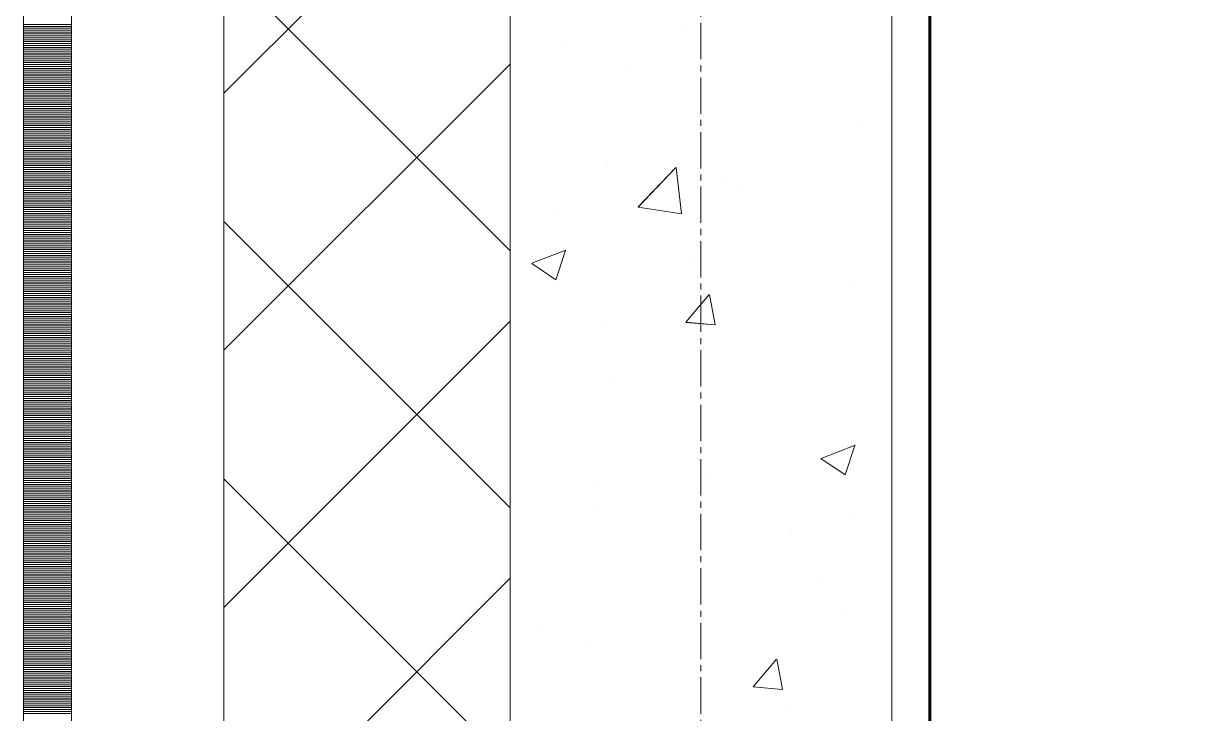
# Model space of a CAD drawing. Header units: millimetres. Extents: x 470010 to 1231400, y -134005 to 421770.
# Drawn here: x 672519 to 673138, y -65447 to -65086 of the extents above; entities that cross this region are included whole.
import ezdxf
from ezdxf.enums import TextEntityAlignment as Align

# ---------------------------------------------------------------- set-up
doc = ezdxf.new("R2010")
doc.units = ezdxf.units.MM
doc.linetypes.add('CENTER2', pattern=[28.575, 19.05, -3.175, 3.175, -3.175])
doc.linetypes.add('DASHED', pattern=[19.05, 12.7, -6.35])
doc.layers.get('Defpoints').update_dxf_attribs({"color": 140})
for name, color, linetype, lineweight in [('0) шп потолок', 3, 'Continuous', 60), ('АР_Стены ПЕНОблок', 52, 'Continuous', 20), ('АР_Тонкая', 254, 'Continuous', 5), ('АР_Утеплитель', 31, 'Continuous', 0), ('АР_Штриховка', 8, 'Continuous', 0)]:
    doc.layers.add(name, color=color, linetype=linetype, lineweight=lineweight)
doc.layers.add('АР_Делит', color=120, linetype='Continuous', lineweight=0, plot=False)
doc.layers.add('РД_Оси_100', color=7, linetype='Continuous', lineweight=0, true_color=0x525252)
doc.styles.add('style1', font='ARIALN.TTF')

# ---------------------------------------------------------------- blocks, each defined once
blk = doc.blocks.new('СОШ_2200_АР_ОСИ_М100_28.05.24')
at = {"layer": 'АР_Делит', "color": 251, "linetype": 'DASHED', "true_color": 0x636466}
blk.add_lwpolyline([(114955, 135155), (114955, -355), (93595.036, -355), (93595.036, 13855), (94145, 13855), (94145, 68320), (66055, 68320), (66055, 13857.73), (83455, 13857.73), (83455, -355), (45245, -355), (45245, 13145), (44695, 13145), (44695, 26755), (45245, 26755), (45245, 68320), (20455, 68320), (20455, 26755), (27955, 26755), (27955, 13145), (-355, 13145), (-355, 100855)], dxfattribs=at)
at = {"layer": 'РД_Оси_100', "color": 251, "linetype": 'CENTER2', "true_color": 0x636466}
blk.add_line((0, -6155), (0, 139938.679), dxfattribs=at)
blk = doc.blocks.new('A$C9108343f')
at = {"layer": '0) шп потолок'}
blk.add_lwpolyline([(13624.96, 33565), (7274.96, 33565), (7274.96, 42655), (14854.96, 42655), (14854.96, 33985)], dxfattribs=at)
at = {"layer": 'АР_Стены ПЕНОблок', "color": 18, "linetype": 'Continuous', "lineweight": 20, "true_color": 0x000000}
for p, q in [((7054.96, 97555), (7054.96, 21355)), ((7254.96, 21355), (7254.96, 97555))]:
    blk.add_line(p, q, dxfattribs=at)
at = {"layer": 'АР_Тонкая', "color": 18, "linetype": 'Continuous', "lineweight": 5, "true_color": 0x000000}
for p, q in [((6799.96, 97555), (6799.96, 21355)), ((6824.96, 97555), (6824.96, 21355)), ((6824.96, 21355), (6824.96, 97555)), ((6904.96, 21355), (6904.96, 97555))]:
    blk.add_line(p, q, dxfattribs=at)
at = {"layer": 'АР_Утеплитель', "color": 18, "linetype": 'Continuous', "lineweight": 0, "true_color": 0x000000}
for p, q in [((6904.96, 97555), (6904.96, 21355)), ((7054.96, 21355), (7054.96, 97555))]:
    blk.add_line(p, q, dxfattribs=at)
at = {"layer": 'АР_Штриховка', "color": 18, "linetype": 'Continuous', "lineweight": 0, "true_color": 0x000000}
for p, q in [((6904.96, 35243.69), (7054.96, 35393.69)), ((7054.96, 35161.12), (6904.96, 35311.12)), ((6799.96, 35279.75), (6824.96, 35279.75)), ((6799.96, 35278.75), (6824.96, 35278.75)), ((6799.96, 35277.75), (6824.96, 35277.75)), ((6799.96, 35276.75), (6824.96, 35276.75)), ((7146, 35279.69), (7146, 35279.69)), ((6799.96, 35275.75), (6824.96, 35275.75)), ((6799.96, 35274.75), (6824.96, 35274.75)), ((6799.96, 35273.75), (6824.96, 35273.75)), ((6799.96, 35272.75), (6824.96, 35272.75)), ((6799.96, 35271.75), (6824.96, 35271.75)), ((6799.96, 35270.75), (6824.96, 35270.75)), ((7082.41, 35271.32), (7082.41, 35271.32)), ((6799.96, 35269.75), (6824.96, 35269.75)), ((6799.96, 35268.75), (6824.96, 35268.75)), ((6799.96, 35267.75), (6824.96, 35267.75)), ((6799.96, 35266.75), (6824.96, 35266.75)), ((6799.96, 35265.75), (6824.96, 35265.75)), ((6799.96, 35264.75), (6824.96, 35264.75)), ((6799.96, 35263.75), (6824.96, 35263.75)), ((6799.96, 35262.75), (6824.96, 35262.75)), ((6799.96, 35261.75), (6824.96, 35261.75)), ((6799.96, 35260.75), (6824.96, 35260.75)), ((6799.96, 35259.75), (6824.96, 35259.75)), ((6799.96, 35258.75), (6824.96, 35258.75)), ((6904.96, 35108.98), (7054.96, 35258.98)), ((6799.96, 35257.75), (6824.96, 35257.75)), ((6799.96, 35256.75), (6824.96, 35256.75)), ((6799.96, 35255.75), (6824.96, 35255.75)), ((6799.96, 35254.75), (6824.96, 35254.75)), ((6799.96, 35253.75), (6824.96, 35253.75)), ((6799.96, 35252.75), (6824.96, 35252.75)), ((7117.55, 35256.64), (7117.55, 35256.64)), ((6799.96, 35251.75), (6824.96, 35251.75)), ((6799.96, 35250.75), (6824.96, 35250.75)), ((6799.96, 35249.75), (6824.96, 35249.75)), ((6799.96, 35248.75), (6824.96, 35248.75)), ((6799.96, 35247.75), (6824.96, 35247.75)), ((6799.96, 35246.75), (6824.96, 35246.75)), ((6799.96, 35245.75), (6824.96, 35245.75)), ((7253.14, 35250.91), (7253.14, 35250.91)), ((6799.96, 35244.75), (6824.96, 35244.75)), ((6799.96, 35243.75), (6824.96, 35243.75)), ((6799.96, 35242.75), (6824.96, 35242.75)), ((6799.96, 35241.75), (6824.96, 35241.75)), ((6799.96, 35240.75), (6824.96, 35240.75)), ((6799.96, 35239.75), (6824.96, 35239.75)), ((6799.96, 35238.75), (6824.96, 35238.75)), ((6799.96, 35237.75), (6824.96, 35237.75)), ((6799.96, 35236.75), (6824.96, 35236.75)), ((6799.96, 35235.75), (6824.96, 35235.75)), ((6799.96, 35234.75), (6824.96, 35234.75)), ((6799.96, 35233.75), (6824.96, 35233.75)), ((6799.96, 35232.75), (6824.96, 35232.75)), ((6799.96, 35231.75), (6824.96, 35231.75)), ((6799.96, 35230.75), (6824.96, 35230.75)), ((6799.96, 35229.75), (6824.96, 35229.75)), ((6799.96, 35228.75), (6824.96, 35228.75)), ((6799.96, 35227.75), (6824.96, 35227.75)), ((7237.82, 35227.53), (7237.82, 35227.53)), ((6799.96, 35226.75), (6824.96, 35226.75)), ((6799.96, 35225.75), (6824.96, 35225.75)), ((6799.96, 35224.75), (6824.96, 35224.75)), ((6799.96, 35223.75), (6824.96, 35223.75)), ((6799.96, 35222.75), (6824.96, 35222.75)), ((6799.96, 35221.75), (6824.96, 35221.75)), ((6799.96, 35220.75), (6824.96, 35220.75)), ((6799.96, 35219.75), (6824.96, 35219.75)), ((6799.96, 35218.75), (6824.96, 35218.75)), ((6799.96, 35217.75), (6824.96, 35217.75)), ((6799.96, 35216.75), (6824.96, 35216.75)), ((6799.96, 35215.75), (6824.96, 35215.75)), ((6799.96, 35214.75), (6824.96, 35214.75)), ((6799.96, 35213.75), (6824.96, 35213.75)), ((6799.96, 35212.75), (6824.96, 35212.75)), ((6799.96, 35211.75), (6824.96, 35211.75)), ((6799.96, 35210.75), (6824.96, 35210.75)), ((6799.96, 35209.75), (6824.96, 35209.75)), ((6799.96, 35208.75), (6824.96, 35208.75)), ((6799.96, 35207.75), (6824.96, 35207.75)), ((6799.96, 35206.75), (6824.96, 35206.75)), ((6799.96, 35205.75), (6824.96, 35205.75)), ((6799.96, 35204.75), (6824.96, 35204.75)), ((6799.96, 35203.75), (6824.96, 35203.75)), ((6799.96, 35202.75), (6824.96, 35202.75)), ((7105.9, 35208.48), (7105.9, 35208.48)), ((7122.06, 35184.09), (7141.84, 35204.71)), ((7144.69, 35180.59), (7141.89, 35204.71)), ((6799.96, 35201.75), (6824.96, 35201.75)), ((6799.96, 35200.75), (6824.96, 35200.75)), ((6799.96, 35199.75), (6824.96, 35199.75)), ((6799.96, 35198.75), (6824.96, 35198.75)), ((6799.96, 35197.75), (6824.96, 35197.75)), ((6799.96, 35196.75), (6824.96, 35196.75)), ((7168.44, 35196.71), (7168.44, 35196.71)), ((6799.96, 35195.75), (6824.96, 35195.75)), ((6799.96, 35194.75), (6824.96, 35194.75)), ((6799.96, 35193.75), (6824.96, 35193.75)), ((6799.96, 35192.75), (6824.96, 35192.75)), ((6799.96, 35191.75), (6824.96, 35191.75)), ((6799.96, 35190.75), (6824.96, 35190.75)), ((7175.38, 35192.17), (7175.38, 35192.17)), ((6799.96, 35189.75), (6824.96, 35189.75)), ((6799.96, 35188.75), (6824.96, 35188.75)), ((6799.96, 35187.75), (6824.96, 35187.75)), ((6799.96, 35186.75), (6824.96, 35186.75)), ((6799.96, 35185.75), (6824.96, 35185.75)), ((6799.96, 35184.75), (6824.96, 35184.75)), ((7122.09, 35184.01), (7144.68, 35180.51)), ((6799.96, 35183.75), (6824.96, 35183.75)), ((6799.96, 35182.75), (6824.96, 35182.75)), ((6799.96, 35181.75), (6824.96, 35181.75)), ((6799.96, 35180.75), (6824.96, 35180.75)), ((6799.96, 35179.75), (6824.96, 35179.75)), ((6799.96, 35178.75), (6824.96, 35178.75)), ((6799.96, 35177.75), (6824.96, 35177.75)), ((7079.18, 35179.51), (7079.18, 35179.51)), ((6799.96, 35176.75), (6824.96, 35176.75)), ((6799.96, 35175.75), (6824.96, 35175.75)), ((6799.96, 35174.75), (6824.96, 35174.75)), ((6799.96, 35173.75), (6824.96, 35173.75)), ((6799.96, 35172.75), (6824.96, 35172.75)), ((6799.96, 35171.75), (6824.96, 35171.75)), ((7054.96, 35026.42), (6904.96, 35176.42)), ((6799.96, 35170.75), (6824.96, 35170.75)), ((6799.96, 35169.75), (6824.96, 35169.75)), ((6799.96, 35168.75), (6824.96, 35168.75)), ((6799.96, 35167.75), (6824.96, 35167.75)), ((6799.96, 35166.75), (6824.96, 35166.75)), ((6799.96, 35165.75), (6824.96, 35165.75)), ((6799.96, 35164.75), (6824.96, 35164.75)), ((6799.96, 35163.75), (6824.96, 35163.75)), ((6799.96, 35162.75), (6824.96, 35162.75)), ((6799.96, 35161.75), (6824.96, 35161.75)), ((6799.96, 35160.75), (6824.96, 35160.75)), ((6799.96, 35159.75), (6824.96, 35159.75)), ((7066.3, 35154.64), (7084.08, 35161.46)), ((7078.88, 35145.98), (7084.03, 35161.33)), ((6799.96, 35158.75), (6824.96, 35158.75)), ((6799.96, 35157.75), (6824.96, 35157.75)), ((6799.96, 35156.75), (6824.96, 35156.75)), ((6799.96, 35155.75), (6824.96, 35155.75)), ((6799.96, 35154.75), (6824.96, 35154.75)), ((6799.96, 35153.75), (6824.96, 35153.75)), ((7066.24, 35154.51), (7078.87, 35145.99)), ((7149.05, 35155.92), (7149.05, 35155.92)), ((6799.96, 35152.75), (6824.96, 35152.75)), ((6799.96, 35151.75), (6824.96, 35151.75)), ((6799.96, 35150.75), (6824.96, 35150.75)), ((6799.96, 35149.75), (6824.96, 35149.75)), ((6799.96, 35148.75), (6824.96, 35148.75)), ((6799.96, 35147.75), (6824.96, 35147.75)), ((6799.96, 35146.75), (6824.96, 35146.75)), ((6799.96, 35145.75), (6824.96, 35145.75)), ((6799.96, 35144.75), (6824.96, 35144.75)), ((6799.96, 35143.75), (6824.96, 35143.75)), ((6799.96, 35142.75), (6824.96, 35142.75)), ((6799.96, 35141.75), (6824.96, 35141.75)), ((6799.96, 35140.75), (6824.96, 35140.75)), ((7234.74, 35142.97), (7234.74, 35142.97)), ((6799.96, 35139.75), (6824.96, 35139.75)), ((6799.96, 35138.75), (6824.96, 35138.75)), ((6799.96, 35137.75), (6824.96, 35137.75)), ((6799.96, 35136.75), (6824.96, 35136.75)), ((6799.96, 35135.75), (6824.96, 35135.75)), ((6799.96, 35134.75), (6824.96, 35134.75)), ((7147.04, 35123.66), (7159.29, 35138.25)), ((7162.38, 35122.35), (7159.45, 35138.28)), ((6799.96, 35133.75), (6824.96, 35133.75)), ((6799.96, 35132.75), (6824.96, 35132.75)), ((6799.96, 35131.75), (6824.96, 35131.75)), ((6799.96, 35130.75), (6824.96, 35130.75)), ((6799.96, 35129.75), (6824.96, 35129.75)), ((6799.96, 35128.75), (6824.96, 35128.75)), ((6799.96, 35127.75), (6824.96, 35127.75)), ((6799.96, 35126.75), (6824.96, 35126.75)), ((6799.96, 35125.75), (6824.96, 35125.75)), ((6799.96, 35124.75), (6824.96, 35124.75)), ((6799.96, 35123.75), (6824.96, 35123.75)), ((6799.96, 35122.75), (6824.96, 35122.75)), ((6904.96, 34974.28), (7054.96, 35124.28)), ((7102.81, 35123.93), (7102.81, 35123.93)), ((7147.04, 35123.65), (7162.22, 35122.33)), ((6799.96, 35121.75), (6824.96, 35121.75)), ((6799.96, 35120.75), (6824.96, 35120.75)), ((6799.96, 35119.75), (6824.96, 35119.75)), ((6799.96, 35118.75), (6824.96, 35118.75)), ((6799.96, 35117.75), (6824.96, 35117.75)), ((6799.96, 35116.75), (6824.96, 35116.75)), ((6799.96, 35115.75), (6824.96, 35115.75)), ((6799.96, 35114.75), (6824.96, 35114.75)), ((6799.96, 35113.75), (6824.96, 35113.75)), ((6799.96, 35112.75), (6824.96, 35112.75)), ((6799.96, 35111.75), (6824.96, 35111.75)), ((6799.96, 35110.75), (6824.96, 35110.75)), ((6799.96, 35109.75), (6824.96, 35109.75)), ((6799.96, 35108.75), (6824.96, 35108.75)), ((6799.96, 35107.75), (6824.96, 35107.75)), ((6799.96, 35106.75), (6824.96, 35106.75)), ((6799.96, 35105.75), (6824.96, 35105.75)), ((6799.96, 35104.75), (6824.96, 35104.75)), ((6799.96, 35103.75), (6824.96, 35103.75)), ((6799.96, 35102.75), (6824.96, 35102.75)), ((6799.96, 35101.75), (6824.96, 35101.75)), ((6799.96, 35100.75), (6824.96, 35100.75)), ((6799.96, 35099.75), (6824.96, 35099.75)), ((6799.96, 35098.75), (6824.96, 35098.75)), ((6799.96, 35097.75), (6824.96, 35097.75)), ((6799.96, 35096.75), (6824.96, 35096.75)), ((6799.96, 35095.75), (6824.96, 35095.75)), ((6799.96, 35094.75), (6824.96, 35094.75)), ((6799.96, 35093.75), (6824.96, 35093.75)), ((6799.96, 35092.75), (6824.96, 35092.75)), ((6799.96, 35091.75), (6824.96, 35091.75)), ((7108.56, 35091.99), (7108.56, 35091.99)), ((6799.96, 35090.75), (6824.96, 35090.75)), ((6799.96, 35089.75), (6824.96, 35089.75)), ((6799.96, 35088.75), (6824.96, 35088.75)), ((6799.96, 35087.75), (6824.96, 35087.75)), ((6799.96, 35086.75), (6824.96, 35086.75)), ((6799.96, 35085.75), (6824.96, 35085.75)), ((6799.96, 35084.75), (6824.96, 35084.75)), ((6799.96, 35083.75), (6824.96, 35083.75)), ((6799.96, 35082.75), (6824.96, 35082.75)), ((6799.96, 35081.75), (6824.96, 35081.75)), ((6799.96, 35080.75), (6824.96, 35080.75)), ((6799.96, 35079.75), (6824.96, 35079.75)), ((6799.96, 35078.75), (6824.96, 35078.75)), ((6799.96, 35077.75), (6824.96, 35077.75)), ((6799.96, 35076.75), (6824.96, 35076.75)), ((6799.96, 35075.75), (6824.96, 35075.75)), ((6799.96, 35074.75), (6824.96, 35074.75)), ((6799.96, 35073.75), (6824.96, 35073.75)), ((6799.96, 35072.75), (6824.96, 35072.75)), ((6799.96, 35071.75), (6824.96, 35071.75)), ((6799.96, 35070.75), (6824.96, 35070.75)), ((6799.96, 35069.75), (6824.96, 35069.75)), ((6799.96, 35068.75), (6824.96, 35068.75)), ((6799.96, 35067.75), (6824.96, 35067.75)), ((6799.96, 35066.75), (6824.96, 35066.75)), ((6799.96, 35065.75), (6824.96, 35065.75)), ((6799.96, 35064.75), (6824.96, 35064.75)), ((6799.96, 35063.75), (6824.96, 35063.75)), ((6799.96, 35062.75), (6824.96, 35062.75)), ((6799.96, 35061.75), (6824.96, 35061.75)), ((6799.96, 35060.75), (6824.96, 35060.75)), ((6799.96, 35059.75), (6824.96, 35059.75)), ((6799.96, 35058.75), (6824.96, 35058.75)), ((6799.96, 35057.75), (6824.96, 35057.75)), ((6799.96, 35056.75), (6824.96, 35056.75)), ((6799.96, 35055.75), (6824.96, 35055.75)), ((6799.96, 35054.75), (6824.96, 35054.75)), ((6799.96, 35053.75), (6824.96, 35053.75)), ((7217.91, 35052.37), (7235.69, 35059.2)), ((7230.5, 35043.72), (7235.65, 35059.07)), ((7231.65, 35058.42), (7231.65, 35058.42)), ((6799.96, 35052.75), (6824.96, 35052.75)), ((6799.96, 35051.75), (6824.96, 35051.75)), ((6799.96, 35050.75), (6824.96, 35050.75)), ((6799.96, 35049.75), (6824.96, 35049.75)), ((6799.96, 35048.75), (6824.96, 35048.75)), ((6799.96, 35047.75), (6824.96, 35047.75)), ((7217.85, 35052.24), (7230.49, 35043.72)), ((6799.96, 35046.75), (6824.96, 35046.75)), ((6799.96, 35045.75), (6824.96, 35045.75)), ((6799.96, 35044.75), (6824.96, 35044.75)), ((6799.96, 35043.75), (6824.96, 35043.75)), ((6799.96, 35042.75), (6824.96, 35042.75)), ((6799.96, 35041.75), (6824.96, 35041.75)), ((7054.96, 34891.71), (6904.96, 35041.71)), ((7157.95, 35045.16), (7157.95, 35045.16)), ((6799.96, 35040.75), (6824.96, 35040.75)), ((6799.96, 35039.75), (6824.96, 35039.75)), ((6799.96, 35038.75), (6824.96, 35038.75)), ((6799.96, 35037.75), (6824.96, 35037.75)), ((6799.96, 35036.75), (6824.96, 35036.75)), ((6799.96, 35035.75), (6824.96, 35035.75)), ((7099.72, 35039.37), (7099.72, 35039.37)), ((6799.96, 35034.75), (6824.96, 35034.75)), ((6799.96, 35033.75), (6824.96, 35033.75)), ((6799.96, 35032.75), (6824.96, 35032.75)), ((6799.96, 35031.75), (6824.96, 35031.75)), ((6799.96, 35030.75), (6824.96, 35030.75)), ((6799.96, 35029.75), (6824.96, 35029.75)), ((6799.96, 35028.75), (6824.96, 35028.75)), ((6799.96, 35027.75), (6824.96, 35027.75)), ((6799.96, 35026.75), (6824.96, 35026.75)), ((6799.96, 35025.75), (6824.96, 35025.75)), ((6799.96, 35024.75), (6824.96, 35024.75)), ((6799.96, 35023.75), (6824.96, 35023.75)), ((6799.96, 35022.75), (6824.96, 35022.75)), ((7099.59, 35026.12), (7099.59, 35026.12)), ((6799.96, 35021.75), (6824.96, 35021.75)), ((6799.96, 35020.75), (6824.96, 35020.75)), ((6799.96, 35019.75), (6824.96, 35019.75)), ((6799.96, 35018.75), (6824.96, 35018.75)), ((6799.96, 35017.75), (6824.96, 35017.75)), ((6799.96, 35016.75), (6824.96, 35016.75)), ((7235.18, 35020.39), (7235.18, 35020.39)), ((6799.96, 35015.75), (6824.96, 35015.75)), ((6799.96, 35014.75), (6824.96, 35014.75)), ((6799.96, 35013.75), (6824.96, 35013.75)), ((6799.96, 35012.75), (6824.96, 35012.75)), ((6799.96, 35011.75), (6824.96, 35011.75)), ((6799.96, 35010.75), (6824.96, 35010.75)), ((7202.15, 35012.93), (7202.15, 35012.93)), ((6799.96, 35009.75), (6824.96, 35009.75)), ((6799.96, 35008.75), (6824.96, 35008.75)), ((6799.96, 35007.75), (6824.96, 35007.75)), ((6799.96, 35006.75), (6824.96, 35006.75)), ((6799.96, 35005.75), (6824.96, 35005.75)), ((6799.96, 35004.75), (6824.96, 35004.75)), ((6799.96, 35003.75), (6824.96, 35003.75)), ((6799.96, 35002.75), (6824.96, 35002.75)), ((6799.96, 35001.75), (6824.96, 35001.75)), ((6799.96, 35000.75), (6824.96, 35000.75)), ((6799.96, 34999.75), (6824.96, 34999.75)), ((6799.96, 34998.75), (6824.96, 34998.75)), ((6799.96, 34997.75), (6824.96, 34997.75)), ((6799.96, 34996.75), (6824.96, 34996.75)), ((6799.96, 34995.75), (6824.96, 34995.75)), ((6799.96, 34994.75), (6824.96, 34994.75)), ((6799.96, 34993.75), (6824.96, 34993.75)), ((6799.96, 34992.75), (6824.96, 34992.75)), ((6799.96, 34991.75), (6824.96, 34991.75)), ((7153.14, 34992.01), (7153.14, 34992.01)), ((6799.96, 34990.75), (6824.96, 34990.75)), ((6799.96, 34989.75), (6824.96, 34989.75)), ((6799.96, 34988.75), (6824.96, 34988.75)), ((6799.96, 34987.75), (6824.96, 34987.75)), ((6799.96, 34986.75), (6824.96, 34986.75)), ((6799.96, 34985.75), (6824.96, 34985.75)), ((6904.96, 34839.58), (7054.96, 34989.58)), ((7218.81, 34989.39), (7218.81, 34989.39)), ((6799.96, 34984.75), (6824.96, 34984.75)), ((6799.96, 34983.75), (6824.96, 34983.75)), ((6799.96, 34982.75), (6824.96, 34982.75)), ((6799.96, 34981.75), (6824.96, 34981.75)), ((6799.96, 34980.75), (6824.96, 34980.75)), ((6799.96, 34979.75), (6824.96, 34979.75)), ((6799.96, 34978.75), (6824.96, 34978.75)), ((6799.96, 34977.75), (6824.96, 34977.75)), ((6799.96, 34976.75), (6824.96, 34976.75)), ((6799.96, 34975.75), (6824.96, 34975.75)), ((6799.96, 34974.75), (6824.96, 34974.75)), ((6799.96, 34973.75), (6824.96, 34973.75)), ((7228.56, 34973.86), (7228.56, 34973.86)), ((6799.96, 34972.75), (6824.96, 34972.75)), ((6799.96, 34971.75), (6824.96, 34971.75)), ((6799.96, 34970.75), (6824.96, 34970.75)), ((6799.96, 34969.75), (6824.96, 34969.75)), ((6799.96, 34968.75), (6824.96, 34968.75)), ((6799.96, 34967.75), (6824.96, 34967.75)), ((6799.96, 34966.75), (6824.96, 34966.75)), ((6799.96, 34965.75), (6824.96, 34965.75)), ((6799.96, 34964.75), (6824.96, 34964.75)), ((6799.96, 34963.75), (6824.96, 34963.75)), ((6799.96, 34962.75), (6824.96, 34962.75)), ((6799.96, 34961.75), (6824.96, 34961.75)), ((6799.96, 34960.75), (6824.96, 34960.75)), ((7070.68, 34963.96), (7070.68, 34963.96)), ((6799.96, 34959.75), (6824.96, 34959.75)), ((6799.96, 34958.75), (6824.96, 34958.75)), ((6799.96, 34957.75), (6824.96, 34957.75)), ((6799.96, 34956.75), (6824.96, 34956.75)), ((6799.96, 34955.75), (6824.96, 34955.75)), ((6799.96, 34954.75), (6824.96, 34954.75)), ((7096.63, 34954.82), (7096.63, 34954.82)), ((6799.96, 34953.75), (6824.96, 34953.75)), ((6799.96, 34952.75), (6824.96, 34952.75)), ((6799.96, 34951.75), (6824.96, 34951.75)), ((6799.96, 34950.75), (6824.96, 34950.75)), ((6799.96, 34949.75), (6824.96, 34949.75)), ((6799.96, 34948.75), (6824.96, 34948.75)), ((6799.96, 34947.75), (6824.96, 34947.75)), ((6799.96, 34946.75), (6824.96, 34946.75)), ((6799.96, 34945.75), (6824.96, 34945.75)), ((6799.96, 34944.75), (6824.96, 34944.75)), ((6799.96, 34943.75), (6824.96, 34943.75)), ((6799.96, 34942.75), (6824.96, 34942.75)), ((7182.29, 34932.6), (7194.53, 34947.19)), ((7197.63, 34931.3), (7194.69, 34947.22)), ((6799.96, 34941.75), (6824.96, 34941.75)), ((6799.96, 34940.75), (6824.96, 34940.75)), ((6799.96, 34939.75), (6824.96, 34939.75)), ((6799.96, 34938.75), (6824.96, 34938.75)), ((6799.96, 34937.75), (6824.96, 34937.75)), ((6799.96, 34936.75), (6824.96, 34936.75)), ((6799.96, 34935.75), (6824.96, 34935.75)), ((6799.96, 34934.75), (6824.96, 34934.75)), ((6799.96, 34933.75), (6824.96, 34933.75)), ((6799.96, 34932.75), (6824.96, 34932.75)), ((6799.96, 34931.75), (6824.96, 34931.75)), ((6799.96, 34930.75), (6824.96, 34930.75)), ((6799.96, 34929.75), (6824.96, 34929.75)), ((7182.29, 34932.6), (7197.47, 34931.27)), ((6799.96, 34928.75), (6824.96, 34928.75)), ((6799.96, 34927.75), (6824.96, 34927.75)), ((6799.96, 34926.75), (6824.96, 34926.75)), ((6799.96, 34925.75), (6824.96, 34925.75)), ((6799.96, 34924.75), (6824.96, 34924.75)), ((6799.96, 34923.75), (6824.96, 34923.75)), ((6799.96, 34922.75), (6824.96, 34922.75)), ((6799.96, 34921.75), (6824.96, 34921.75)), ((6799.96, 34920.75), (6824.96, 34920.75)), ((6799.96, 34919.75), (6824.96, 34919.75)), ((7198.92, 34921.12), (7198.92, 34921.12))]:
    blk.add_line(p, q, dxfattribs=at)
at = {"layer": 'РД_Оси_100'}
blk.add_blockref('СОШ_2200_АР_ОСИ_М100_28.05.24', (7154.96, 6755), dxfattribs=at)
at = {"layer": 'Defpoints', "color": 18, "true_color": 0x000000, "style": 'style1'}
for p in [(143949.34, 316089.12), (143974.98, 281639.5), (143890.4, 273244.71), (143839.99, 264276.81), (143967.75, 254892.38), (12251.96, 104178.14), (12382.58, 96023.14)]:
    blk.add_attdef('АР-ПОМЕЩЕНИЕ:НАИМЕНОВАНИЕ', text='', height=100, dxfattribs=at).set_placement(p, align=Align.MIDDLE)
at = {"layer": 'Defpoints', "color": 18, "true_color": 0x000000, "style": 'style1', "flags": 8}
for p in [(143951.3, 279099.09), (143848.34, 269251.11), (143875.33, 260094.25), (144049.74, 250824.7), (163419.28, 238153.36), (155897.46, 237965.97), (183037.2, 237965.97), (143342.94, 237876.19)]:
    blk.add_attdef('АР-ПОМЕЩЕНИЕ:НАИМЕНОВАНИЕ', text='', height=100, dxfattribs=at).set_placement(p, align=Align.MIDDLE)

msp = doc.modelspace()

# ---------------------------------------------------------------- linework, layer by layer
at = {"layer": '0) шп потолок'}
msp.add_lwpolyline([(679343.57, -66801.242), (672993.57, -66801.242), (672993.57, -57711.242), (680573.57, -57711.242), (680573.57, -66381.242)], dxfattribs=at)
at = {"layer": 'АР_Стены ПЕНОблок', "color": 18, "linetype": 'Continuous', "lineweight": 20, "true_color": 0x000000}
for p, q in [((672773.57, -2811.242), (672773.57, -79011.242)), ((672973.57, -79011.242), (672973.57, -2811.242))]:
    msp.add_line(p, q, dxfattribs=at)
at = {"layer": 'АР_Тонкая', "color": 18, "linetype": 'Continuous', "lineweight": 5, "true_color": 0x000000}
for p, q in [((672518.57, -2811.242), (672518.57, -79011.242)), ((672543.57, -2811.242), (672543.57, -79011.242)), ((672543.57, -79011.242), (672543.57, -2811.242)), ((672623.57, -79011.242), (672623.57, -2811.242))]:
    msp.add_line(p, q, dxfattribs=at)
at = {"layer": 'АР_Утеплитель', "color": 18, "linetype": 'Continuous', "lineweight": 0, "true_color": 0x000000}
for p, q in [((672623.57, -2811.242), (672623.57, -79011.242)), ((672773.57, -79011.242), (672773.57, -2811.242))]:
    msp.add_line(p, q, dxfattribs=at)
at = {"layer": 'АР_Штриховка', "color": 18, "linetype": 'Continuous', "lineweight": 0, "true_color": 0x000000}
for p, q in [((672623.57, -65122.554), (672773.57, -64972.554)), ((672773.57, -65205.12), (672623.57, -65055.12)), ((672518.57, -65086.492), (672543.57, -65086.492)), ((672518.57, -65087.492), (672543.57, -65087.492)), ((672518.57, -65088.492), (672543.57, -65088.492)), ((672518.57, -65089.492), (672543.57, -65089.492)), ((672518.57, -65090.492), (672543.57, -65090.492)), ((672518.57, -65091.492), (672543.57, -65091.492)), ((672518.57, -65092.492), (672543.57, -65092.492)), ((672518.57, -65093.492), (672543.57, -65093.492)), ((672518.57, -65094.492), (672543.57, -65094.492)), ((672518.57, -65095.492), (672543.57, -65095.492)), ((672518.57, -65096.492), (672543.57, -65096.492)), ((672518.57, -65097.492), (672543.57, -65097.492)), ((672518.57, -65098.492), (672543.57, -65098.492)), ((672518.57, -65099.492), (672543.57, -65099.492)), ((672518.57, -65100.492), (672543.57, -65100.492)), ((672518.57, -65101.492), (672543.57, -65101.492)), ((672518.57, -65102.492), (672543.57, -65102.492)), ((672518.57, -65103.492), (672543.57, -65103.492)), ((672518.57, -65104.492), (672543.57, -65104.492)), ((672518.57, -65105.492), (672543.57, -65105.492)), ((672518.57, -65106.492), (672543.57, -65106.492)), ((672518.57, -65107.492), (672543.57, -65107.492)), ((672518.57, -65108.492), (672543.57, -65108.492)), ((672518.57, -65109.492), (672543.57, -65109.492)), ((672518.57, -65110.492), (672543.57, -65110.492)), ((672623.57, -65257.257), (672773.57, -65107.257)), ((672518.57, -65111.492), (672543.57, -65111.492)), ((672518.57, -65112.492), (672543.57, -65112.492)), ((672518.57, -65113.492), (672543.57, -65113.492)), ((672518.57, -65114.492), (672543.57, -65114.492)), ((672518.57, -65115.492), (672543.57, -65115.492)), ((672518.57, -65116.492), (672543.57, -65116.492)), ((672518.57, -65117.492), (672543.57, -65117.492)), ((672518.57, -65118.492), (672543.57, -65118.492)), ((672518.57, -65119.492), (672543.57, -65119.492)), ((672518.57, -65120.492), (672543.57, -65120.492)), ((672518.57, -65121.492), (672543.57, -65121.492)), ((672518.57, -65122.492), (672543.57, -65122.492)), ((672518.57, -65123.492), (672543.57, -65123.492)), ((672518.57, -65124.492), (672543.57, -65124.492)), ((672518.57, -65125.492), (672543.57, -65125.492)), ((672518.57, -65126.492), (672543.57, -65126.492)), ((672518.57, -65127.492), (672543.57, -65127.492)), ((672518.57, -65128.492), (672543.57, -65128.492)), ((672518.57, -65129.492), (672543.57, -65129.492)), ((672518.57, -65130.492), (672543.57, -65130.492)), ((672518.57, -65131.492), (672543.57, -65131.492)), ((672518.57, -65132.492), (672543.57, -65132.492)), ((672518.57, -65133.492), (672543.57, -65133.492)), ((672518.57, -65134.492), (672543.57, -65134.492)), ((672518.57, -65135.492), (672543.57, -65135.492)), ((672518.57, -65136.492), (672543.57, -65136.492)), ((672518.57, -65137.492), (672543.57, -65137.492)), ((672518.57, -65138.492), (672543.57, -65138.492)), ((672518.57, -65139.492), (672543.57, -65139.492)), ((672518.57, -65140.492), (672543.57, -65140.492)), ((672518.57, -65141.492), (672543.57, -65141.492)), ((672518.57, -65142.492), (672543.57, -65142.492)), ((672518.57, -65143.492), (672543.57, -65143.492)), ((672518.57, -65144.492), (672543.57, -65144.492)), ((672518.57, -65145.492), (672543.57, -65145.492)), ((672518.57, -65146.492), (672543.57, -65146.492)), ((672518.57, -65147.492), (672543.57, -65147.492)), ((672518.57, -65148.492), (672543.57, -65148.492)), ((672518.57, -65149.492), (672543.57, -65149.492)), ((672518.57, -65150.492), (672543.57, -65150.492)), ((672518.57, -65151.492), (672543.57, -65151.492)), ((672518.57, -65152.492), (672543.57, -65152.492)), ((672518.57, -65153.492), (672543.57, -65153.492)), ((672518.57, -65154.492), (672543.57, -65154.492)), ((672518.57, -65155.492), (672543.57, -65155.492)), ((672518.57, -65156.492), (672543.57, -65156.492)), ((672518.57, -65157.492), (672543.57, -65157.492)), ((672518.57, -65158.492), (672543.57, -65158.492)), ((672518.57, -65159.492), (672543.57, -65159.492)), ((672518.57, -65160.492), (672543.57, -65160.492)), ((672518.57, -65161.492), (672543.57, -65161.492)), ((672518.57, -65162.492), (672543.57, -65162.492)), ((672518.57, -65163.492), (672543.57, -65163.492)), ((672518.57, -65164.492), (672543.57, -65164.492)), ((672518.57, -65165.492), (672543.57, -65165.492)), ((672518.57, -65166.492), (672543.57, -65166.492)), ((672840.67, -65182.153), (672860.453, -65161.534)), ((672863.307, -65185.651), (672860.501, -65161.528)), ((672518.57, -65167.492), (672543.57, -65167.492)), ((672518.57, -65168.492), (672543.57, -65168.492)), ((672518.57, -65169.492), (672543.57, -65169.492)), ((672518.57, -65170.492), (672543.57, -65170.492)), ((672518.57, -65171.492), (672543.57, -65171.492)), ((672518.57, -65172.492), (672543.57, -65172.492)), ((672518.57, -65173.492), (672543.57, -65173.492)), ((672518.57, -65174.492), (672543.57, -65174.492)), ((672518.57, -65175.492), (672543.57, -65175.492)), ((672518.57, -65176.492), (672543.57, -65176.492)), ((672518.57, -65177.492), (672543.57, -65177.492)), ((672518.57, -65178.492), (672543.57, -65178.492)), ((672518.57, -65179.492), (672543.57, -65179.492)), ((672518.57, -65180.492), (672543.57, -65180.492)), ((672518.57, -65181.492), (672543.57, -65181.492)), ((672518.57, -65182.492), (672543.57, -65182.492)), ((672518.57, -65183.492), (672543.57, -65183.492)), ((672518.57, -65184.492), (672543.57, -65184.492)), ((672840.705, -65182.227), (672863.295, -65185.731)), ((672518.57, -65185.492), (672543.57, -65185.492)), ((672518.57, -65186.492), (672543.57, -65186.492)), ((672518.57, -65187.492), (672543.57, -65187.492)), ((672518.57, -65188.492), (672543.57, -65188.492)), ((672518.57, -65189.492), (672543.57, -65189.492)), ((672518.57, -65190.492), (672543.57, -65190.492)), ((672518.57, -65191.492), (672543.57, -65191.492)), ((672773.57, -65339.824), (672623.57, -65189.824)), ((672518.57, -65192.492), (672543.57, -65192.492)), ((672518.57, -65193.492), (672543.57, -65193.492)), ((672518.57, -65194.492), (672543.57, -65194.492)), ((672518.57, -65195.492), (672543.57, -65195.492)), ((672518.57, -65196.492), (672543.57, -65196.492)), ((672518.57, -65197.492), (672543.57, -65197.492)), ((672518.57, -65198.492), (672543.57, -65198.492)), ((672518.57, -65199.492), (672543.57, -65199.492)), ((672518.57, -65200.492), (672543.57, -65200.492)), ((672518.57, -65201.492), (672543.57, -65201.492)), ((672518.57, -65202.492), (672543.57, -65202.492)), ((672518.57, -65203.492), (672543.57, -65203.492)), ((672518.57, -65204.492), (672543.57, -65204.492)), ((672518.57, -65205.492), (672543.57, -65205.492)), ((672518.57, -65206.492), (672543.57, -65206.492)), ((672518.57, -65207.492), (672543.57, -65207.492)), ((672518.57, -65208.492), (672543.57, -65208.492)), ((672518.57, -65209.492), (672543.57, -65209.492)), ((672784.908, -65211.606), (672802.692, -65204.779)), ((672797.496, -65220.26), (672802.646, -65204.911)), ((672518.57, -65210.492), (672543.57, -65210.492)), ((672518.57, -65211.492), (672543.57, -65211.492)), ((672518.57, -65212.492), (672543.57, -65212.492)), ((672518.57, -65213.492), (672543.57, -65213.492)), ((672518.57, -65214.492), (672543.57, -65214.492)), ((672518.57, -65215.492), (672543.57, -65215.492)), ((672784.85, -65211.734), (672797.484, -65220.256)), ((672518.57, -65216.492), (672543.57, -65216.492)), ((672518.57, -65217.492), (672543.57, -65217.492)), ((672518.57, -65218.492), (672543.57, -65218.492)), ((672518.57, -65219.492), (672543.57, -65219.492)), ((672518.57, -65220.492), (672543.57, -65220.492)), ((672518.57, -65221.492), (672543.57, -65221.492)), ((672518.57, -65222.492), (672543.57, -65222.492)), ((672518.57, -65223.492), (672543.57, -65223.492)), ((672518.57, -65224.492), (672543.57, -65224.492)), ((672518.57, -65225.492), (672543.57, -65225.492)), ((672518.57, -65226.492), (672543.57, -65226.492)), ((672518.57, -65227.492), (672543.57, -65227.492)), ((672518.57, -65228.492), (672543.57, -65228.492)), ((672865.656, -65242.584), (672877.901, -65227.991)), ((672880.996, -65243.887), (672878.059, -65227.966)), ((672518.57, -65229.492), (672543.57, -65229.492)), ((672518.57, -65230.492), (672543.57, -65230.492)), ((672518.57, -65231.492), (672543.57, -65231.492)), ((672518.57, -65232.492), (672543.57, -65232.492)), ((672518.57, -65233.492), (672543.57, -65233.492)), ((672518.57, -65234.492), (672543.57, -65234.492)), ((672518.57, -65235.492), (672543.57, -65235.492)), ((672518.57, -65236.492), (672543.57, -65236.492)), ((672518.57, -65237.492), (672543.57, -65237.492)), ((672518.57, -65238.492), (672543.57, -65238.492)), ((672518.57, -65239.492), (672543.57, -65239.492)), ((672518.57, -65240.492), (672543.57, -65240.492)), ((672518.57, -65241.492), (672543.57, -65241.492)), ((672518.57, -65242.492), (672543.57, -65242.492)), ((672518.57, -65243.492), (672543.57, -65243.492)), ((672518.57, -65244.492), (672543.57, -65244.492)), ((672518.57, -65245.492), (672543.57, -65245.492)), ((672518.57, -65246.492), (672543.57, -65246.492)), ((672623.57, -65391.961), (672773.57, -65241.961)), ((672865.655, -65242.588), (672880.837, -65243.916)), ((672518.57, -65247.492), (672543.57, -65247.492)), ((672518.57, -65248.492), (672543.57, -65248.492)), ((672518.57, -65249.492), (672543.57, -65249.492)), ((672518.57, -65250.492), (672543.57, -65250.492)), ((672518.57, -65251.492), (672543.57, -65251.492)), ((672518.57, -65252.492), (672543.57, -65252.492)), ((672518.57, -65253.492), (672543.57, -65253.492)), ((672518.57, -65254.492), (672543.57, -65254.492)), ((672518.57, -65255.492), (672543.57, -65255.492)), ((672518.57, -65256.492), (672543.57, -65256.492)), ((672518.57, -65257.492), (672543.57, -65257.492)), ((672518.57, -65258.492), (672543.57, -65258.492)), ((672518.57, -65259.492), (672543.57, -65259.492)), ((672518.57, -65260.492), (672543.57, -65260.492)), ((672518.57, -65261.492), (672543.57, -65261.492)), ((672518.57, -65262.492), (672543.57, -65262.492)), ((672518.57, -65263.492), (672543.57, -65263.492)), ((672518.57, -65264.492), (672543.57, -65264.492)), ((672518.57, -65265.492), (672543.57, -65265.492)), ((672518.57, -65266.492), (672543.57, -65266.492)), ((672518.57, -65267.492), (672543.57, -65267.492)), ((672518.57, -65268.492), (672543.57, -65268.492)), ((672518.57, -65269.492), (672543.57, -65269.492)), ((672518.57, -65270.492), (672543.57, -65270.492)), ((672518.57, -65271.492), (672543.57, -65271.492)), ((672518.57, -65272.492), (672543.57, -65272.492)), ((672518.57, -65273.492), (672543.57, -65273.492)), ((672518.57, -65274.492), (672543.57, -65274.492)), ((672518.57, -65275.492), (672543.57, -65275.492)), ((672518.57, -65276.492), (672543.57, -65276.492)), ((672518.57, -65277.492), (672543.57, -65277.492)), ((672518.57, -65278.492), (672543.57, -65278.492)), ((672518.57, -65279.492), (672543.57, -65279.492)), ((672518.57, -65280.492), (672543.57, -65280.492)), ((672518.57, -65281.492), (672543.57, -65281.492)), ((672518.57, -65282.492), (672543.57, -65282.492)), ((672518.57, -65283.492), (672543.57, -65283.492)), ((672518.57, -65284.492), (672543.57, -65284.492)), ((672518.57, -65285.492), (672543.57, -65285.492)), ((672518.57, -65286.492), (672543.57, -65286.492)), ((672518.57, -65287.492), (672543.57, -65287.492)), ((672518.57, -65288.492), (672543.57, -65288.492)), ((672518.57, -65289.492), (672543.57, -65289.492)), ((672518.57, -65290.492), (672543.57, -65290.492)), ((672518.57, -65291.492), (672543.57, -65291.492)), ((672518.57, -65292.492), (672543.57, -65292.492)), ((672518.57, -65293.492), (672543.57, -65293.492)), ((672518.57, -65294.492), (672543.57, -65294.492)), ((672518.57, -65295.492), (672543.57, -65295.492)), ((672518.57, -65296.492), (672543.57, -65296.492)), ((672518.57, -65297.492), (672543.57, -65297.492)), ((672518.57, -65298.492), (672543.57, -65298.492)), ((672518.57, -65299.492), (672543.57, -65299.492)), ((672518.57, -65300.492), (672543.57, -65300.492)), ((672518.57, -65301.492), (672543.57, -65301.492)), ((672518.57, -65302.492), (672543.57, -65302.492)), ((672518.57, -65303.492), (672543.57, -65303.492)), ((672518.57, -65304.492), (672543.57, -65304.492)), ((672518.57, -65305.492), (672543.57, -65305.492)), ((672518.57, -65306.492), (672543.57, -65306.492)), ((672518.57, -65307.492), (672543.57, -65307.492)), ((672518.57, -65308.492), (672543.57, -65308.492)), ((672936.522, -65313.871), (672954.307, -65307.044)), ((672949.11, -65322.525), (672954.26, -65307.176)), ((672518.57, -65309.492), (672543.57, -65309.492)), ((672518.57, -65310.492), (672543.57, -65310.492)), ((672518.57, -65311.492), (672543.57, -65311.492)), ((672518.57, -65312.492), (672543.57, -65312.492)), ((672518.57, -65313.492), (672543.57, -65313.492)), ((672518.57, -65314.492), (672543.57, -65314.492)), ((672518.57, -65315.492), (672543.57, -65315.492)), ((672936.464, -65313.999), (672949.099, -65322.521)), ((672518.57, -65316.492), (672543.57, -65316.492)), ((672518.57, -65317.492), (672543.57, -65317.492)), ((672518.57, -65318.492), (672543.57, -65318.492)), ((672518.57, -65319.492), (672543.57, -65319.492)), ((672518.57, -65320.492), (672543.57, -65320.492)), ((672518.57, -65321.492), (672543.57, -65321.492)), ((672518.57, -65322.492), (672543.57, -65322.492)), ((672518.57, -65323.492), (672543.57, -65323.492)), ((672518.57, -65324.492), (672543.57, -65324.492)), ((672518.57, -65325.492), (672543.57, -65325.492)), ((672518.57, -65326.492), (672543.57, -65326.492)), ((672518.57, -65327.492), (672543.57, -65327.492)), ((672773.57, -65474.528), (672623.57, -65324.528)), ((672518.57, -65328.492), (672543.57, -65328.492)), ((672518.57, -65329.492), (672543.57, -65329.492)), ((672518.57, -65330.492), (672543.57, -65330.492)), ((672518.57, -65331.492), (672543.57, -65331.492)), ((672518.57, -65332.492), (672543.57, -65332.492)), ((672518.57, -65333.492), (672543.57, -65333.492)), ((672518.57, -65334.492), (672543.57, -65334.492)), ((672518.57, -65335.492), (672543.57, -65335.492)), ((672518.57, -65336.492), (672543.57, -65336.492)), ((672518.57, -65337.492), (672543.57, -65337.492)), ((672518.57, -65338.492), (672543.57, -65338.492)), ((672518.57, -65339.492), (672543.57, -65339.492)), ((672518.57, -65340.492), (672543.57, -65340.492)), ((672518.57, -65341.492), (672543.57, -65341.492)), ((672518.57, -65342.492), (672543.57, -65342.492)), ((672518.57, -65343.492), (672543.57, -65343.492)), ((672518.57, -65344.492), (672543.57, -65344.492)), ((672518.57, -65345.492), (672543.57, -65345.492)), ((672518.57, -65346.492), (672543.57, -65346.492)), ((672518.57, -65347.492), (672543.57, -65347.492)), ((672518.57, -65348.492), (672543.57, -65348.492)), ((672518.57, -65349.492), (672543.57, -65349.492)), ((672518.57, -65350.492), (672543.57, -65350.492)), ((672518.57, -65351.492), (672543.57, -65351.492)), ((672518.57, -65352.492), (672543.57, -65352.492)), ((672518.57, -65353.492), (672543.57, -65353.492)), ((672518.57, -65354.492), (672543.57, -65354.492)), ((672518.57, -65355.492), (672543.57, -65355.492)), ((672518.57, -65356.492), (672543.57, -65356.492)), ((672518.57, -65357.492), (672543.57, -65357.492)), ((672518.57, -65358.492), (672543.57, -65358.492)), ((672518.57, -65359.492), (672543.57, -65359.492)), ((672518.57, -65360.492), (672543.57, -65360.492)), ((672518.57, -65361.492), (672543.57, -65361.492)), ((672518.57, -65362.492), (672543.57, -65362.492)), ((672518.57, -65363.492), (672543.57, -65363.492)), ((672518.57, -65364.492), (672543.57, -65364.492)), ((672518.57, -65365.492), (672543.57, -65365.492)), ((672518.57, -65366.492), (672543.57, -65366.492)), ((672518.57, -65367.492), (672543.57, -65367.492)), ((672518.57, -65368.492), (672543.57, -65368.492)), ((672518.57, -65369.492), (672543.57, -65369.492)), ((672518.57, -65370.492), (672543.57, -65370.492)), ((672518.57, -65371.492), (672543.57, -65371.492)), ((672518.57, -65372.492), (672543.57, -65372.492)), ((672518.57, -65373.492), (672543.57, -65373.492)), ((672518.57, -65374.492), (672543.57, -65374.492)), ((672518.57, -65375.492), (672543.57, -65375.492)), ((672518.57, -65376.492), (672543.57, -65376.492)), ((672518.57, -65377.492), (672543.57, -65377.492)), ((672623.57, -65526.665), (672773.57, -65376.665)), ((672518.57, -65378.492), (672543.57, -65378.492)), ((672518.57, -65379.492), (672543.57, -65379.492)), ((672518.57, -65380.492), (672543.57, -65380.492)), ((672518.57, -65381.492), (672543.57, -65381.492)), ((672518.57, -65382.492), (672543.57, -65382.492)), ((672518.57, -65383.492), (672543.57, -65383.492)), ((672518.57, -65384.492), (672543.57, -65384.492)), ((672518.57, -65385.492), (672543.57, -65385.492)), ((672518.57, -65386.492), (672543.57, -65386.492)), ((672518.57, -65387.492), (672543.57, -65387.492)), ((672518.57, -65388.492), (672543.57, -65388.492)), ((672518.57, -65389.492), (672543.57, -65389.492)), ((672518.57, -65390.492), (672543.57, -65390.492)), ((672518.57, -65391.492), (672543.57, -65391.492)), ((672518.57, -65392.492), (672543.57, -65392.492)), ((672518.57, -65393.492), (672543.57, -65393.492)), ((672518.57, -65394.492), (672543.57, -65394.492)), ((672518.57, -65395.492), (672543.57, -65395.492)), ((672518.57, -65396.492), (672543.57, -65396.492)), ((672518.57, -65397.492), (672543.57, -65397.492)), ((672518.57, -65398.492), (672543.57, -65398.492)), ((672518.57, -65399.492), (672543.57, -65399.492)), ((672518.57, -65400.492), (672543.57, -65400.492)), ((672518.57, -65401.492), (672543.57, -65401.492)), ((672518.57, -65402.492), (672543.57, -65402.492)), ((672518.57, -65403.492), (672543.57, -65403.492)), ((672518.57, -65404.492), (672543.57, -65404.492)), ((672518.57, -65405.492), (672543.57, -65405.492)), ((672518.57, -65406.492), (672543.57, -65406.492)), ((672518.57, -65407.492), (672543.57, -65407.492)), ((672518.57, -65408.492), (672543.57, -65408.492)), ((672518.57, -65409.492), (672543.57, -65409.492)), ((672518.57, -65410.492), (672543.57, -65410.492)), ((672518.57, -65411.492), (672543.57, -65411.492)), ((672518.57, -65412.492), (672543.57, -65412.492)), ((672518.57, -65413.492), (672543.57, -65413.492)), ((672518.57, -65414.492), (672543.57, -65414.492)), ((672518.57, -65415.492), (672543.57, -65415.492)), ((672518.57, -65416.492), (672543.57, -65416.492)), ((672518.57, -65417.492), (672543.57, -65417.492)), ((672518.57, -65418.492), (672543.57, -65418.492)), ((672518.57, -65419.492), (672543.57, -65419.492)), ((672518.57, -65420.492), (672543.57, -65420.492)), ((672900.899, -65433.641), (672913.144, -65419.048)), ((672916.239, -65434.944), (672913.302, -65419.023)), ((672518.57, -65421.492), (672543.57, -65421.492)), ((672518.57, -65422.492), (672543.57, -65422.492)), ((672518.57, -65423.492), (672543.57, -65423.492)), ((672518.57, -65424.492), (672543.57, -65424.492)), ((672518.57, -65425.492), (672543.57, -65425.492)), ((672518.57, -65426.492), (672543.57, -65426.492)), ((672518.57, -65427.492), (672543.57, -65427.492)), ((672518.57, -65428.492), (672543.57, -65428.492)), ((672518.57, -65429.492), (672543.57, -65429.492)), ((672518.57, -65430.492), (672543.57, -65430.492)), ((672518.57, -65431.492), (672543.57, -65431.492)), ((672518.57, -65432.492), (672543.57, -65432.492)), ((672518.57, -65433.492), (672543.57, -65433.492)), ((672518.57, -65434.492), (672543.57, -65434.492)), ((672518.57, -65435.492), (672543.57, -65435.492)), ((672518.57, -65436.492), (672543.57, -65436.492)), ((672518.57, -65437.492), (672543.57, -65437.492)), ((672518.57, -65438.492), (672543.57, -65438.492)), ((672518.57, -65439.492), (672543.57, -65439.492)), ((672900.899, -65433.645), (672916.081, -65434.973)), ((672518.57, -65440.492), (672543.57, -65440.492)), ((672518.57, -65441.492), (672543.57, -65441.492)), ((672518.57, -65442.492), (672543.57, -65442.492)), ((672518.57, -65443.492), (672543.57, -65443.492)), ((672518.57, -65444.492), (672543.57, -65444.492)), ((672518.57, -65445.492), (672543.57, -65445.492)), ((672518.57, -65446.492), (672543.57, -65446.492)), ((672518.57, -65447.492), (672543.57, -65447.492))]:
    msp.add_line(p, q, dxfattribs=at)

# ---------------------------------------------------------------- block references
msp.add_blockref('A$C9108343f', (665718.612, -100366.242))
at = {"layer": 'РД_Оси_100'}
msp.add_blockref('СОШ_2200_АР_ОСИ_М100_28.05.24', (672873.57, -93611.242), dxfattribs=at)

doc.saveas('drawing.dxf')
